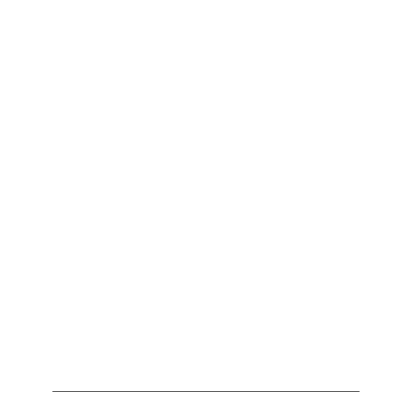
<?xml version="1.0" encoding="UTF-8"?>
<svg xmlns="http://www.w3.org/2000/svg" width="412" height="412" viewBox="0 0 412 412"><rect width="100%" height="100%" fill="white"/><g stroke="black" fill="none" stroke-linecap="round" stroke-linejoin="round"><path stroke-width="0.62" d="M52.628 391.4L359.372 391.4"/></g></svg>
